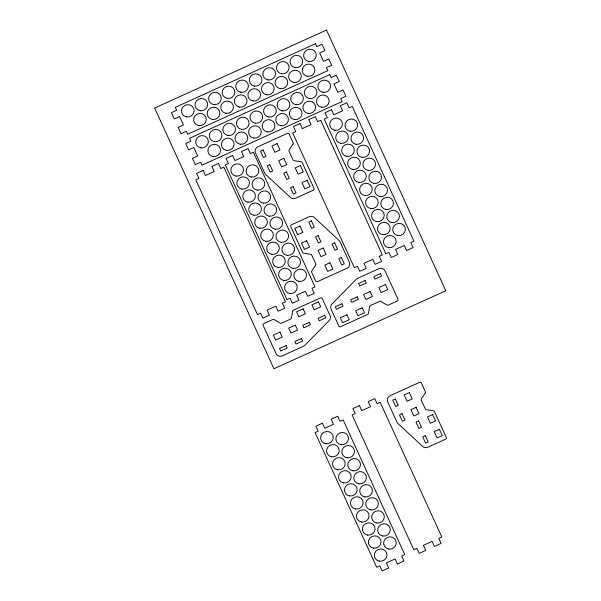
<?xml version="1.0" encoding="UTF-8"?>
<svg xmlns="http://www.w3.org/2000/svg" width="601" height="601" viewBox="0 0 601 601"><rect width="100%" height="100%" fill="white"/><g stroke="black" fill="none" stroke-linecap="round" stroke-linejoin="round"><path stroke-width="0.9" d="M292.657 311.198L291.432 318.019A1.442 1.39 -22.2 0 1 290.591 319.078L281.486 323.21A1.442 1.39 -22.2 0 1 280.141 323.15L274.169 319.589A1.442 1.39 -22.2 0 0 272.816 319.529L263.884 323.578A1.442 1.39 -22.2 0 0 263.148 325.441L276.054 353.636A4.808 4.628 -22.2 0 0 282.357 355.86L303.407 346.304A4.808 4.628 -22.2 0 0 304.895 345.259L329.055 320.694A4.808 4.628 -22.2 0 0 330.017 315.533L322.271 298.607A1.442 1.39 -22.2 0 0 320.378 297.938L293.491 310.139A1.442 1.39 -22.2 0 0 292.657 311.198M369.66 306.578L368.436 313.406A1.442 1.39 -22.2 0 1 367.602 314.458L340.714 326.666A1.442 1.39 -22.2 0 1 338.821 325.997L331.076 309.072A4.808 4.628 -22.2 0 1 332.037 303.911L356.198 279.345A4.808 4.628 -22.2 0 1 357.685 278.301L378.735 268.745A4.808 4.628 -22.2 0 1 385.038 270.968L397.945 299.163A1.442 1.39 -22.2 0 1 397.208 301.026L388.276 305.075A1.442 1.39 -22.2 0 1 386.931 305.007L380.951 301.454A1.442 1.39 -22.2 0 0 379.607 301.394L370.501 305.526A1.442 1.39 -22.2 0 0 369.66 306.578M292.98 143.962L289.164 149.874A1.442 1.39 -22.2 0 0 289.058 151.189L293.063 159.941A1.442 1.39 -22.2 0 0 294.129 160.722L301.116 161.729A1.442 1.39 -22.2 0 1 302.183 162.518L314 188.353A1.442 1.39 -22.2 0 1 313.271 190.216L295.647 198.21A4.808 4.628 -22.2 0 1 290.373 197.413L265.762 174.568A4.808 4.628 -22.2 0 1 264.733 173.148L255.47 152.917A4.808 4.628 -22.2 0 1 257.927 146.719L287.27 133.399A1.442 1.39 -22.2 0 1 289.156 134.068L293.085 142.647A1.442 1.39 -22.2 0 1 292.98 143.962M315.63 265.131L311.814 271.036A1.442 1.39 -22.2 0 0 311.709 272.351L315.638 280.937A1.442 1.39 -22.2 0 0 317.531 281.606L346.875 268.286A4.808 4.628 -22.2 0 0 349.324 262.089L340.068 241.857A4.808 4.628 -22.2 0 0 339.039 240.438L314.428 217.592A4.808 4.628 -22.2 0 0 309.147 216.788L291.53 224.789A1.442 1.39 -22.2 0 0 290.794 226.645L302.619 252.488A1.442 1.39 -22.2 0 0 303.685 253.269L310.664 254.276A1.442 1.39 -22.2 0 1 311.731 255.064L315.735 263.809A1.442 1.39 -22.2 0 1 315.63 265.131M425.23 392.971L421.414 398.876A1.442 1.39 -22.2 0 0 421.309 400.198L425.313 408.943A1.442 1.39 -22.2 0 0 426.372 409.732L433.359 410.738A1.442 1.39 -22.2 0 1 434.425 411.52L446.25 437.363A1.442 1.39 -22.2 0 1 445.514 439.218L427.897 447.219A4.808 4.628 -22.2 0 1 422.616 446.415L398.005 423.57A4.808 4.628 -22.2 0 1 396.976 422.15L387.713 401.919A4.808 4.628 -22.2 0 1 390.169 395.721L419.513 382.401A1.442 1.39 -22.2 0 1 421.406 383.07L425.328 391.657A1.442 1.39 -22.2 0 1 425.23 392.971M326.501 30.05L154.63 108.06L273.936 368.759L445.799 290.749L326.501 30.05M315.465 43.715L175.327 107.324L176.671 110.268L171.42 112.657L174.305 118.968L179.564 116.586L183.41 125L178.159 127.389L181.044 133.7L186.302 131.311L187.647 134.256L327.793 70.648L326.441 67.703L331.699 65.321L328.807 59.003L323.556 61.392L319.702 52.978L324.953 50.589L322.068 44.279L316.81 46.66L315.465 43.715M329.716 74.644L189.578 138.26L190.93 141.205L185.671 143.586L188.564 149.904L193.815 147.515L197.669 155.929L192.41 158.318L195.302 164.629L200.561 162.247L201.906 165.192L342.044 101.584L340.699 98.639L345.951 96.25L343.066 89.94L337.807 92.321L333.953 83.907L339.212 81.518L336.32 75.208L331.068 77.597L329.716 74.644M300.034 123.566L293.461 126.548L295.775 131.596L292.71 132.994L354.342 267.663L357.407 266.273L359.714 271.321L366.287 268.339L363.973 263.291L372.733 259.316L375.047 264.365L381.612 261.382L379.299 256.334L382.364 254.944L320.739 120.268L317.674 121.657L315.36 116.609L308.794 119.591L311.1 124.64L302.341 128.614L300.034 123.566M331.557 109.728L324.991 112.71L327.305 117.758L324.232 119.148L385.865 253.825L388.93 252.428L391.243 257.483L397.809 254.501L395.503 249.445L404.255 245.471L406.569 250.527L413.142 247.544L410.829 242.488L413.894 241.099L352.261 106.43L349.196 107.819L346.89 102.771L340.316 105.753L342.63 110.802L333.871 114.776L331.557 109.728M232.662 155.509L226.096 158.491L228.41 163.54L225.337 164.937L286.97 299.606L290.035 298.216L292.349 303.265L298.915 300.282L296.609 295.234L305.361 291.26L307.674 296.308L314.248 293.326L311.934 288.277L314.999 286.887L253.367 152.211L250.301 153.601L247.995 148.552L241.422 151.535L243.736 156.583L234.976 160.565L232.662 155.509M203.138 170.429L196.572 173.411L198.886 178.459L195.821 179.857L257.446 314.526L260.511 313.136L262.825 318.184L269.391 315.202L267.084 310.154L275.844 306.179L278.15 311.228L284.724 308.245L282.41 303.197L285.475 301.807L223.842 167.131L220.777 168.528L218.471 163.472L211.898 166.454L214.211 171.503L205.452 175.484L203.138 170.429M263.088 149.965L260.503 151.136L263.396 157.454L265.98 156.275L263.088 149.965M277.099 143.601L271.937 145.953L274.822 152.263L279.991 149.919L277.099 143.601M269.826 164.697L267.242 165.868L270.134 172.179L272.719 171.007L269.826 164.697M283.845 158.333L278.676 160.677L281.561 166.995L286.73 164.644L283.845 158.333M286.361 171.931L283.777 173.103L286.669 179.414L289.254 178.242L286.361 171.931M300.38 165.568L295.211 167.912L298.096 174.23L303.265 171.878L300.38 165.568M293.1 186.663L290.516 187.835L293.408 194.146L295.993 192.974L293.1 186.663M307.119 180.3L301.95 182.644L304.835 188.954L310.003 186.611L307.119 180.3M299.959 226.044L294.79 228.388L297.683 234.706L302.851 232.354L299.959 226.044M311.393 220.86L308.809 222.032L311.694 228.342L314.278 227.17L311.393 220.86M306.698 240.776L301.537 243.12L304.422 249.43L309.59 247.086L306.698 240.776M318.132 235.584L315.548 236.756L318.432 243.074L321.017 241.903L318.132 235.584M323.233 248.01L318.064 250.354L320.957 256.665L326.125 254.321L323.233 248.01M334.667 242.819L332.083 243.991L334.967 250.309L337.552 249.137L334.667 242.819M329.972 262.742L324.81 265.086L327.695 271.397L332.864 269.053L329.972 262.742M341.406 257.551L338.821 258.723L341.714 265.033L344.298 263.862L341.406 257.551M365.1 280.554L358.527 283.537L359.668 286.016L366.234 283.033L365.1 280.554M380.425 273.598L373.86 276.58L374.994 279.059L381.56 276.077L380.425 273.598M303.152 308.831L296.578 311.814L298.855 316.78L305.421 313.797L303.152 308.831M318.477 301.875L311.911 304.857L314.18 309.823L320.746 306.841L318.477 301.875M341.886 303.798L335.32 306.78L336.455 309.26L343.021 306.277L341.886 303.798M357.212 296.841L350.646 299.824L351.78 302.303L358.346 299.321L357.212 296.841M279.938 332.075L273.365 335.058L275.641 340.023L282.207 337.041L279.938 332.075M295.264 325.118L288.698 328.101L290.967 333.067L297.533 330.084L295.264 325.118M370.126 291.538L363.56 294.52L365.829 299.486L372.395 296.503L370.126 291.538M385.451 284.581L378.885 287.563L381.154 292.529L387.728 289.547L385.451 284.581M309.312 322.301L302.746 325.284L303.881 327.763L310.447 324.78L309.312 322.301M324.638 315.345L318.072 318.327L319.206 320.806L325.78 317.824L324.638 315.345M346.912 314.781L340.346 317.764L342.615 322.729L349.189 319.747L346.912 314.781M362.238 307.825L355.672 310.807L357.941 315.773L364.514 312.79L362.238 307.825M286.099 345.545L279.533 348.527L280.667 351.007L287.233 348.024L286.099 345.545M301.424 338.588L294.858 341.571L295.993 344.05L302.566 341.067L301.424 338.588M359.473 405.607L352.907 408.59L355.214 413.638L352.148 415.028L413.781 549.705L416.846 548.315L419.16 553.363L425.726 550.381L423.42 545.332L432.172 541.351L434.485 546.407L441.051 543.424L438.745 538.376L441.81 536.978L380.178 402.309L377.112 403.699L374.806 398.651L368.233 401.633L370.547 406.682L361.787 410.656L359.473 405.607M322.421 423.194L315.856 426.177L318.162 431.225L315.097 432.622L376.729 567.291L379.794 565.902L382.101 570.95L388.674 567.968L386.36 562.919L395.12 558.945L397.434 563.993L404 561.011L401.693 555.963L404.758 554.573L343.126 419.896L340.061 421.286L337.747 416.238L331.181 419.22L333.487 424.268L324.735 428.243L322.421 423.194M395.33 398.974L392.746 400.146L395.638 406.456L398.223 405.284L395.33 398.974M409.349 392.611L404.18 394.955L407.065 401.265L412.233 398.921L409.349 392.611M402.069 413.698L399.492 414.87L402.377 421.188L404.961 420.016L402.069 413.698M416.087 407.343L410.919 409.687L413.811 415.997L418.972 413.653L416.087 407.343M418.604 420.933L416.02 422.105L418.912 428.423L421.496 427.251L418.604 420.933M432.622 414.577L427.454 416.921L430.339 423.232L435.507 420.888L432.622 414.577M425.35 435.665L422.766 436.837L425.651 443.147L428.235 441.975L425.35 435.665M439.361 429.302L434.192 431.653L437.085 437.964L442.253 435.62L439.361 429.302M364.92 496.907A6.371 6.13 -22.2 0 0 372.027 488.583A6.371 6.13 -22.2 0 0 361.224 486.945A6.371 6.13 -22.2 0 0 364.92 496.907M355.642 508.994A6.371 6.13 -22.2 0 0 362.749 500.671A6.371 6.13 -22.2 0 0 351.953 499.033A6.371 6.13 -22.2 0 0 355.642 508.994M361.614 522.044A6.371 6.13 -22.2 0 0 368.721 513.72A6.371 6.13 -22.2 0 0 357.918 512.082A6.371 6.13 -22.2 0 0 361.614 522.044M388.802 549.089A6.371 6.13 -22.2 0 0 395.909 540.765A6.371 6.13 -22.2 0 0 385.106 539.135A6.371 6.13 -22.2 0 0 388.802 549.089M349.669 495.945A6.371 6.13 -22.2 0 0 356.784 487.621A6.371 6.13 -22.2 0 0 345.981 485.991A6.371 6.13 -22.2 0 0 349.669 495.945M382.829 536.047A6.371 6.13 -22.2 0 0 389.936 527.723A6.371 6.13 -22.2 0 0 379.141 526.085A6.371 6.13 -22.2 0 0 382.829 536.047M343.697 482.903A6.371 6.13 -22.2 0 0 350.811 474.58A6.371 6.13 -22.2 0 0 340.008 472.942A6.371 6.13 -22.2 0 0 343.697 482.903M341.037 444.717A6.371 6.13 -22.2 0 0 348.144 436.394A6.371 6.13 -22.2 0 0 337.341 434.763A6.371 6.13 -22.2 0 0 341.037 444.717M347.01 457.767A6.371 6.13 -22.2 0 0 354.117 449.443A6.371 6.13 -22.2 0 0 343.314 447.805A6.371 6.13 -22.2 0 0 347.01 457.767M352.975 470.816A6.371 6.13 -22.2 0 0 360.089 462.492A6.371 6.13 -22.2 0 0 349.286 460.854A6.371 6.13 -22.2 0 0 352.975 470.816M358.947 483.858A6.371 6.13 -22.2 0 0 366.054 475.534A6.371 6.13 -22.2 0 0 355.259 473.904A6.371 6.13 -22.2 0 0 358.947 483.858M370.892 509.948A6.371 6.13 -22.2 0 0 377.999 501.625A6.371 6.13 -22.2 0 0 367.196 499.994A6.371 6.13 -22.2 0 0 370.892 509.948M379.524 561.184A6.371 6.13 -22.2 0 0 386.631 552.86A6.371 6.13 -22.2 0 0 375.828 551.222A6.371 6.13 -22.2 0 0 379.524 561.184M373.552 548.135A6.371 6.13 -22.2 0 0 380.658 539.811A6.371 6.13 -22.2 0 0 369.863 538.173A6.371 6.13 -22.2 0 0 373.552 548.135M367.579 535.085A6.371 6.13 -22.2 0 0 374.693 526.761A6.371 6.13 -22.2 0 0 363.89 525.131A6.371 6.13 -22.2 0 0 367.579 535.085M337.732 469.854A6.371 6.13 -22.2 0 0 344.839 461.53A6.371 6.13 -22.2 0 0 334.036 459.893A6.371 6.13 -22.2 0 0 337.732 469.854M331.76 456.813A6.371 6.13 -22.2 0 0 338.866 448.489A6.371 6.13 -22.2 0 0 328.071 446.851A6.371 6.13 -22.2 0 0 331.76 456.813M325.787 443.763A6.371 6.13 -22.2 0 0 332.901 435.44A6.371 6.13 -22.2 0 0 322.098 433.802A6.371 6.13 -22.2 0 0 325.787 443.763M376.857 522.998A6.371 6.13 -22.2 0 0 383.971 514.674A6.371 6.13 -22.2 0 0 373.168 513.036A6.371 6.13 -22.2 0 0 376.857 522.998M287.105 255.312A6.371 6.13 -22.2 0 0 294.212 246.988A6.371 6.13 -22.2 0 0 283.409 245.351A6.371 6.13 -22.2 0 0 287.105 255.312M236.035 176.078A6.371 6.13 -22.2 0 0 243.142 167.754A6.371 6.13 -22.2 0 0 232.339 166.116A6.371 6.13 -22.2 0 0 236.035 176.078M242 189.127A6.371 6.13 -22.2 0 0 249.115 180.803A6.371 6.13 -22.2 0 0 238.312 179.166A6.371 6.13 -22.2 0 0 242 189.127M247.973 202.169A6.371 6.13 -22.2 0 0 255.079 193.845A6.371 6.13 -22.2 0 0 244.284 192.215A6.371 6.13 -22.2 0 0 247.973 202.169M277.827 267.4A6.371 6.13 -22.2 0 0 284.934 259.076A6.371 6.13 -22.2 0 0 274.131 257.446A6.371 6.13 -22.2 0 0 277.827 267.4M283.8 280.449A6.371 6.13 -22.2 0 0 290.907 272.125A6.371 6.13 -22.2 0 0 280.104 270.488A6.371 6.13 -22.2 0 0 283.8 280.449M289.765 293.498A6.371 6.13 -22.2 0 0 296.879 285.175A6.371 6.13 -22.2 0 0 286.076 283.537A6.371 6.13 -22.2 0 0 289.765 293.498M281.133 242.271A6.371 6.13 -22.2 0 0 288.24 233.947A6.371 6.13 -22.2 0 0 277.444 232.309A6.371 6.13 -22.2 0 0 281.133 242.271M269.188 216.172A6.371 6.13 -22.2 0 0 276.302 207.848A6.371 6.13 -22.2 0 0 265.499 206.218A6.371 6.13 -22.2 0 0 269.188 216.172M263.223 203.13A6.371 6.13 -22.2 0 0 270.33 194.807A6.371 6.13 -22.2 0 0 259.527 193.169A6.371 6.13 -22.2 0 0 263.223 203.13M257.251 190.081A6.371 6.13 -22.2 0 0 264.357 181.757A6.371 6.13 -22.2 0 0 253.562 180.12A6.371 6.13 -22.2 0 0 257.251 190.081M251.278 177.032A6.371 6.13 -22.2 0 0 258.392 168.708A6.371 6.13 -22.2 0 0 247.589 167.078A6.371 6.13 -22.2 0 0 251.278 177.032M253.945 215.218A6.371 6.13 -22.2 0 0 261.052 206.894A6.371 6.13 -22.2 0 0 250.249 205.257A6.371 6.13 -22.2 0 0 253.945 215.218M293.07 268.362A6.371 6.13 -22.2 0 0 300.184 260.038A6.371 6.13 -22.2 0 0 289.381 258.4A6.371 6.13 -22.2 0 0 293.07 268.362M259.917 228.26A6.371 6.13 -22.2 0 0 267.024 219.943A6.371 6.13 -22.2 0 0 256.221 218.306A6.371 6.13 -22.2 0 0 259.917 228.26M299.043 281.403A6.371 6.13 -22.2 0 0 306.149 273.079A6.371 6.13 -22.2 0 0 295.354 271.449A6.371 6.13 -22.2 0 0 299.043 281.403M271.855 254.358A6.371 6.13 -22.2 0 0 278.962 246.034A6.371 6.13 -22.2 0 0 268.166 244.397A6.371 6.13 -22.2 0 0 271.855 254.358M265.882 241.309A6.371 6.13 -22.2 0 0 272.997 232.985A6.371 6.13 -22.2 0 0 262.194 231.347A6.371 6.13 -22.2 0 0 265.882 241.309M275.16 229.221A6.371 6.13 -22.2 0 0 282.275 220.898A6.371 6.13 -22.2 0 0 271.472 219.26A6.371 6.13 -22.2 0 0 275.16 229.221M386 209.531A6.371 6.13 -22.2 0 0 393.107 201.207A6.371 6.13 -22.2 0 0 382.304 199.57A6.371 6.13 -22.2 0 0 386 209.531M334.93 130.297A6.371 6.13 -22.2 0 0 342.037 121.973A6.371 6.13 -22.2 0 0 331.234 120.335A6.371 6.13 -22.2 0 0 334.93 130.297M340.895 143.339A6.371 6.13 -22.2 0 0 348.009 135.015A6.371 6.13 -22.2 0 0 337.206 133.377A6.371 6.13 -22.2 0 0 340.895 143.339M346.867 156.388A6.371 6.13 -22.2 0 0 353.974 148.064A6.371 6.13 -22.2 0 0 343.179 146.426A6.371 6.13 -22.2 0 0 346.867 156.388M376.722 221.619A6.371 6.13 -22.2 0 0 383.829 213.295A6.371 6.13 -22.2 0 0 373.026 211.657A6.371 6.13 -22.2 0 0 376.722 221.619M382.694 234.668A6.371 6.13 -22.2 0 0 389.801 226.344A6.371 6.13 -22.2 0 0 378.998 224.706A6.371 6.13 -22.2 0 0 382.694 234.668M388.659 247.71A6.371 6.13 -22.2 0 0 395.774 239.386A6.371 6.13 -22.2 0 0 384.971 237.748A6.371 6.13 -22.2 0 0 388.659 247.71M380.027 196.482A6.371 6.13 -22.2 0 0 387.134 188.158A6.371 6.13 -22.2 0 0 376.339 186.52A6.371 6.13 -22.2 0 0 380.027 196.482M368.082 170.391A6.371 6.13 -22.2 0 0 375.197 162.067A6.371 6.13 -22.2 0 0 364.394 160.429A6.371 6.13 -22.2 0 0 368.082 170.391M362.118 157.342A6.371 6.13 -22.2 0 0 369.224 149.018A6.371 6.13 -22.2 0 0 358.421 147.388A6.371 6.13 -22.2 0 0 362.118 157.342M356.145 144.3A6.371 6.13 -22.2 0 0 363.252 135.976A6.371 6.13 -22.2 0 0 352.456 134.339A6.371 6.13 -22.2 0 0 356.145 144.3M350.173 131.251A6.371 6.13 -22.2 0 0 357.287 122.927A6.371 6.13 -22.2 0 0 346.484 121.289A6.371 6.13 -22.2 0 0 350.173 131.251M352.84 169.429A6.371 6.13 -22.2 0 0 359.946 161.106A6.371 6.13 -22.2 0 0 349.143 159.475A6.371 6.13 -22.2 0 0 352.84 169.429M391.965 222.573A6.371 6.13 -22.2 0 0 399.079 214.249A6.371 6.13 -22.2 0 0 388.276 212.619A6.371 6.13 -22.2 0 0 391.965 222.573M358.812 182.479A6.371 6.13 -22.2 0 0 365.919 174.155A6.371 6.13 -22.2 0 0 355.116 172.517A6.371 6.13 -22.2 0 0 358.812 182.479M397.937 235.622A6.371 6.13 -22.2 0 0 405.044 227.298A6.371 6.13 -22.2 0 0 394.248 225.66A6.371 6.13 -22.2 0 0 397.937 235.622M370.749 208.57A6.371 6.13 -22.2 0 0 377.856 200.246A6.371 6.13 -22.2 0 0 367.061 198.615A6.371 6.13 -22.2 0 0 370.749 208.57M364.777 195.528A6.371 6.13 -22.2 0 0 371.891 187.204A6.371 6.13 -22.2 0 0 361.088 185.566A6.371 6.13 -22.2 0 0 364.777 195.528M374.055 183.433A6.371 6.13 -22.2 0 0 381.169 175.116A6.371 6.13 -22.2 0 0 370.366 173.479A6.371 6.13 -22.2 0 0 374.055 183.433M240.22 144.232A6.371 6.13 -22.2 0 0 247.327 135.909A6.371 6.13 -22.2 0 0 236.524 134.271A6.371 6.13 -22.2 0 0 240.22 144.232M323.068 92.389A6.371 6.13 -22.2 0 0 330.182 84.065A6.371 6.13 -22.2 0 0 319.379 82.435A6.371 6.13 -22.2 0 0 323.068 92.389M309.492 98.556A6.371 6.13 -22.2 0 0 316.599 90.233A6.371 6.13 -22.2 0 0 305.804 88.595A6.371 6.13 -22.2 0 0 309.492 98.556M295.917 104.717A6.371 6.13 -22.2 0 0 303.024 96.393A6.371 6.13 -22.2 0 0 292.229 94.755A6.371 6.13 -22.2 0 0 295.917 104.717M228.034 135.525A6.371 6.13 -22.2 0 0 235.149 127.202A6.371 6.13 -22.2 0 0 224.346 125.571A6.371 6.13 -22.2 0 0 228.034 135.525M214.459 141.686A6.371 6.13 -22.2 0 0 221.574 133.362A6.371 6.13 -22.2 0 0 210.771 131.732A6.371 6.13 -22.2 0 0 214.459 141.686M200.884 147.854A6.371 6.13 -22.2 0 0 207.991 139.53A6.371 6.13 -22.2 0 0 197.196 137.892A6.371 6.13 -22.2 0 0 200.884 147.854M253.795 138.065A6.371 6.13 -22.2 0 0 260.902 129.741A6.371 6.13 -22.2 0 0 250.099 128.111A6.371 6.13 -22.2 0 0 253.795 138.065M280.945 125.744A6.371 6.13 -22.2 0 0 288.052 117.42A6.371 6.13 -22.2 0 0 277.256 115.783A6.371 6.13 -22.2 0 0 280.945 125.744M294.52 119.584A6.371 6.13 -22.2 0 0 301.634 111.26A6.371 6.13 -22.2 0 0 290.831 109.622A6.371 6.13 -22.2 0 0 294.52 119.584M308.095 113.416A6.371 6.13 -22.2 0 0 315.209 105.092A6.371 6.13 -22.2 0 0 304.406 103.462A6.371 6.13 -22.2 0 0 308.095 113.416M321.678 107.256A6.371 6.13 -22.2 0 0 328.785 98.932A6.371 6.13 -22.2 0 0 317.982 97.294A6.371 6.13 -22.2 0 0 321.678 107.256M282.342 110.877A6.371 6.13 -22.2 0 0 289.449 102.553A6.371 6.13 -22.2 0 0 278.646 100.923A6.371 6.13 -22.2 0 0 282.342 110.877M226.645 150.393A6.371 6.13 -22.2 0 0 233.751 142.069A6.371 6.13 -22.2 0 0 222.948 140.431A6.371 6.13 -22.2 0 0 226.645 150.393M268.767 117.037A6.371 6.13 -22.2 0 0 275.874 108.713A6.371 6.13 -22.2 0 0 265.071 107.083A6.371 6.13 -22.2 0 0 268.767 117.037M213.07 156.553A6.371 6.13 -22.2 0 0 220.176 148.229A6.371 6.13 -22.2 0 0 209.373 146.591A6.371 6.13 -22.2 0 0 213.07 156.553M241.617 129.365A6.371 6.13 -22.2 0 0 248.724 121.041A6.371 6.13 -22.2 0 0 237.921 119.404A6.371 6.13 -22.2 0 0 241.617 129.365M255.192 123.205A6.371 6.13 -22.2 0 0 262.299 114.881A6.371 6.13 -22.2 0 0 251.496 113.243A6.371 6.13 -22.2 0 0 255.192 123.205M267.37 131.904A6.371 6.13 -22.2 0 0 274.477 123.581A6.371 6.13 -22.2 0 0 263.681 121.943A6.371 6.13 -22.2 0 0 267.37 131.904M253.111 100.976A6.371 6.13 -22.2 0 0 260.225 92.652A6.371 6.13 -22.2 0 0 249.423 91.014A6.371 6.13 -22.2 0 0 253.111 100.976M240.933 92.269A6.371 6.13 -22.2 0 0 248.04 83.945A6.371 6.13 -22.2 0 0 237.245 82.314A6.371 6.13 -22.2 0 0 240.933 92.269M227.358 98.436A6.371 6.13 -22.2 0 0 234.465 90.112A6.371 6.13 -22.2 0 0 223.67 88.475A6.371 6.13 -22.2 0 0 227.358 98.436M198.811 125.624A6.371 6.13 -22.2 0 0 205.918 117.3A6.371 6.13 -22.2 0 0 195.122 115.662A6.371 6.13 -22.2 0 0 198.811 125.624M254.508 86.108A6.371 6.13 -22.2 0 0 261.615 77.784A6.371 6.13 -22.2 0 0 250.82 76.147A6.371 6.13 -22.2 0 0 254.508 86.108M212.386 119.464A6.371 6.13 -22.2 0 0 219.493 111.14A6.371 6.13 -22.2 0 0 208.697 109.502A6.371 6.13 -22.2 0 0 212.386 119.464M268.084 79.948A6.371 6.13 -22.2 0 0 275.198 71.624A6.371 6.13 -22.2 0 0 264.395 69.986A6.371 6.13 -22.2 0 0 268.084 79.948M307.419 76.327A6.371 6.13 -22.2 0 0 314.526 68.003A6.371 6.13 -22.2 0 0 303.73 66.365A6.371 6.13 -22.2 0 0 307.419 76.327M293.844 82.487A6.371 6.13 -22.2 0 0 300.951 74.163A6.371 6.13 -22.2 0 0 290.148 72.526A6.371 6.13 -22.2 0 0 293.844 82.487M280.269 88.647A6.371 6.13 -22.2 0 0 287.376 80.324A6.371 6.13 -22.2 0 0 276.573 78.693A6.371 6.13 -22.2 0 0 280.269 88.647M266.694 94.815A6.371 6.13 -22.2 0 0 273.801 86.491A6.371 6.13 -22.2 0 0 262.998 84.854A6.371 6.13 -22.2 0 0 266.694 94.815M239.536 107.136A6.371 6.13 -22.2 0 0 246.65 98.812A6.371 6.13 -22.2 0 0 235.847 97.174A6.371 6.13 -22.2 0 0 239.536 107.136M186.633 116.917A6.371 6.13 -22.2 0 0 193.74 108.593A6.371 6.13 -22.2 0 0 182.937 106.963A6.371 6.13 -22.2 0 0 186.633 116.917M200.208 110.757A6.371 6.13 -22.2 0 0 207.315 102.433A6.371 6.13 -22.2 0 0 196.512 100.795A6.371 6.13 -22.2 0 0 200.208 110.757M213.783 104.597A6.371 6.13 -22.2 0 0 220.89 96.273A6.371 6.13 -22.2 0 0 210.087 94.635A6.371 6.13 -22.2 0 0 213.783 104.597M281.659 73.788A6.371 6.13 -22.2 0 0 288.773 65.464A6.371 6.13 -22.2 0 0 277.97 63.826A6.371 6.13 -22.2 0 0 281.659 73.788M295.241 67.62A6.371 6.13 -22.2 0 0 302.348 59.296A6.371 6.13 -22.2 0 0 291.545 57.666A6.371 6.13 -22.2 0 0 295.241 67.62M308.816 61.46A6.371 6.13 -22.2 0 0 315.923 53.136A6.371 6.13 -22.2 0 0 305.12 51.498A6.371 6.13 -22.2 0 0 308.816 61.46M225.961 113.296A6.371 6.13 -22.2 0 0 233.068 104.972A6.371 6.13 -22.2 0 0 222.272 103.342A6.371 6.13 -22.2 0 0 225.961 113.296"/></g></svg>
